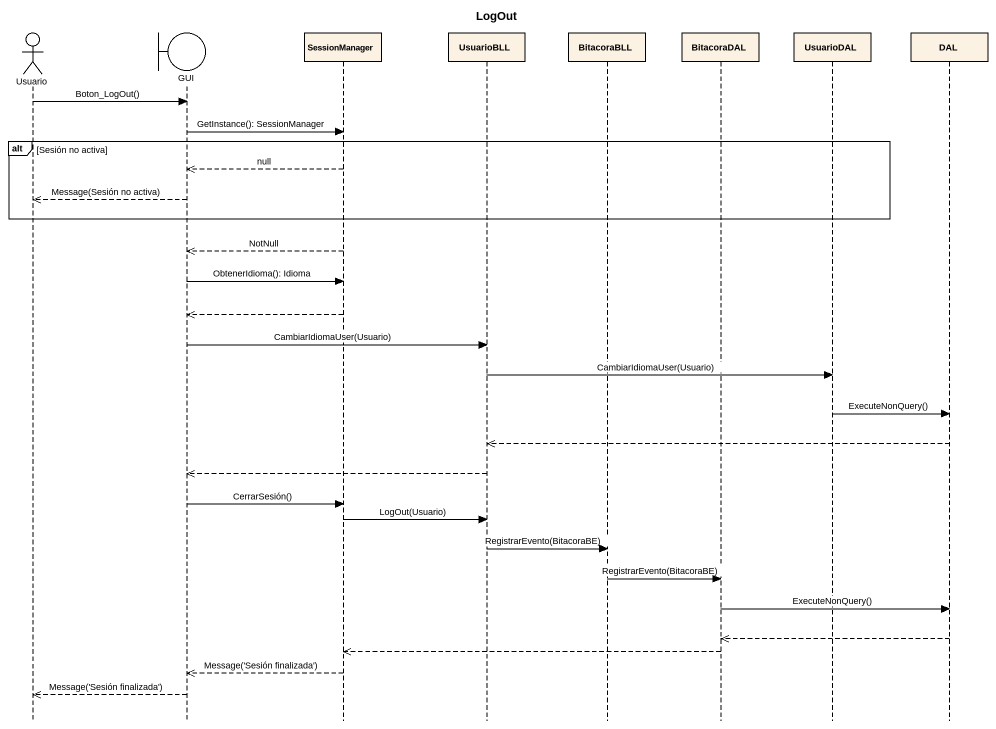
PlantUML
@startuml
title LogOut
hide footbox
actor Usuario
boundary GUI
participant SessionManager
participant UsuarioBLL
participant BitacoraBLL
participant BitacoraDAL
participant UsuarioDAL
participant DAL

Usuario -> GUI : Boton_LogOut()
GUI -> SessionManager : GetInstance(): SessionManager
alt Sesión no activa
  SessionManager -->> GUI : null
  GUI -->> Usuario : Message(Sesión no activa)
end
SessionManager -->> GUI : NotNull
GUI -> SessionManager : ObtenerIdioma(): Idioma
SessionManager -->> GUI
GUI -> UsuarioBLL : CambiarIdiomaUser(Usuario)
UsuarioBLL -> UsuarioDAL : CambiarIdiomaUser(Usuario)
UsuarioDAL -> DAL : ExecuteNonQuery()
DAL -->> UsuarioBLL
UsuarioBLL -->> GUI
GUI -> SessionManager : CerrarSesión()
SessionManager -> UsuarioBLL : LogOut(Usuario)
UsuarioBLL -> BitacoraBLL : RegistrarEvento(BitacoraBE)
BitacoraBLL -> BitacoraDAL : RegistrarEvento(BitacoraBE)
BitacoraDAL -> DAL : ExecuteNonQuery()
DAL -->> BitacoraDAL
BitacoraDAL -->> SessionManager
SessionManager -->> GUI : Message('Sesión finalizada')
GUI -->> Usuario : Message('Sesión finalizada')
@enduml
